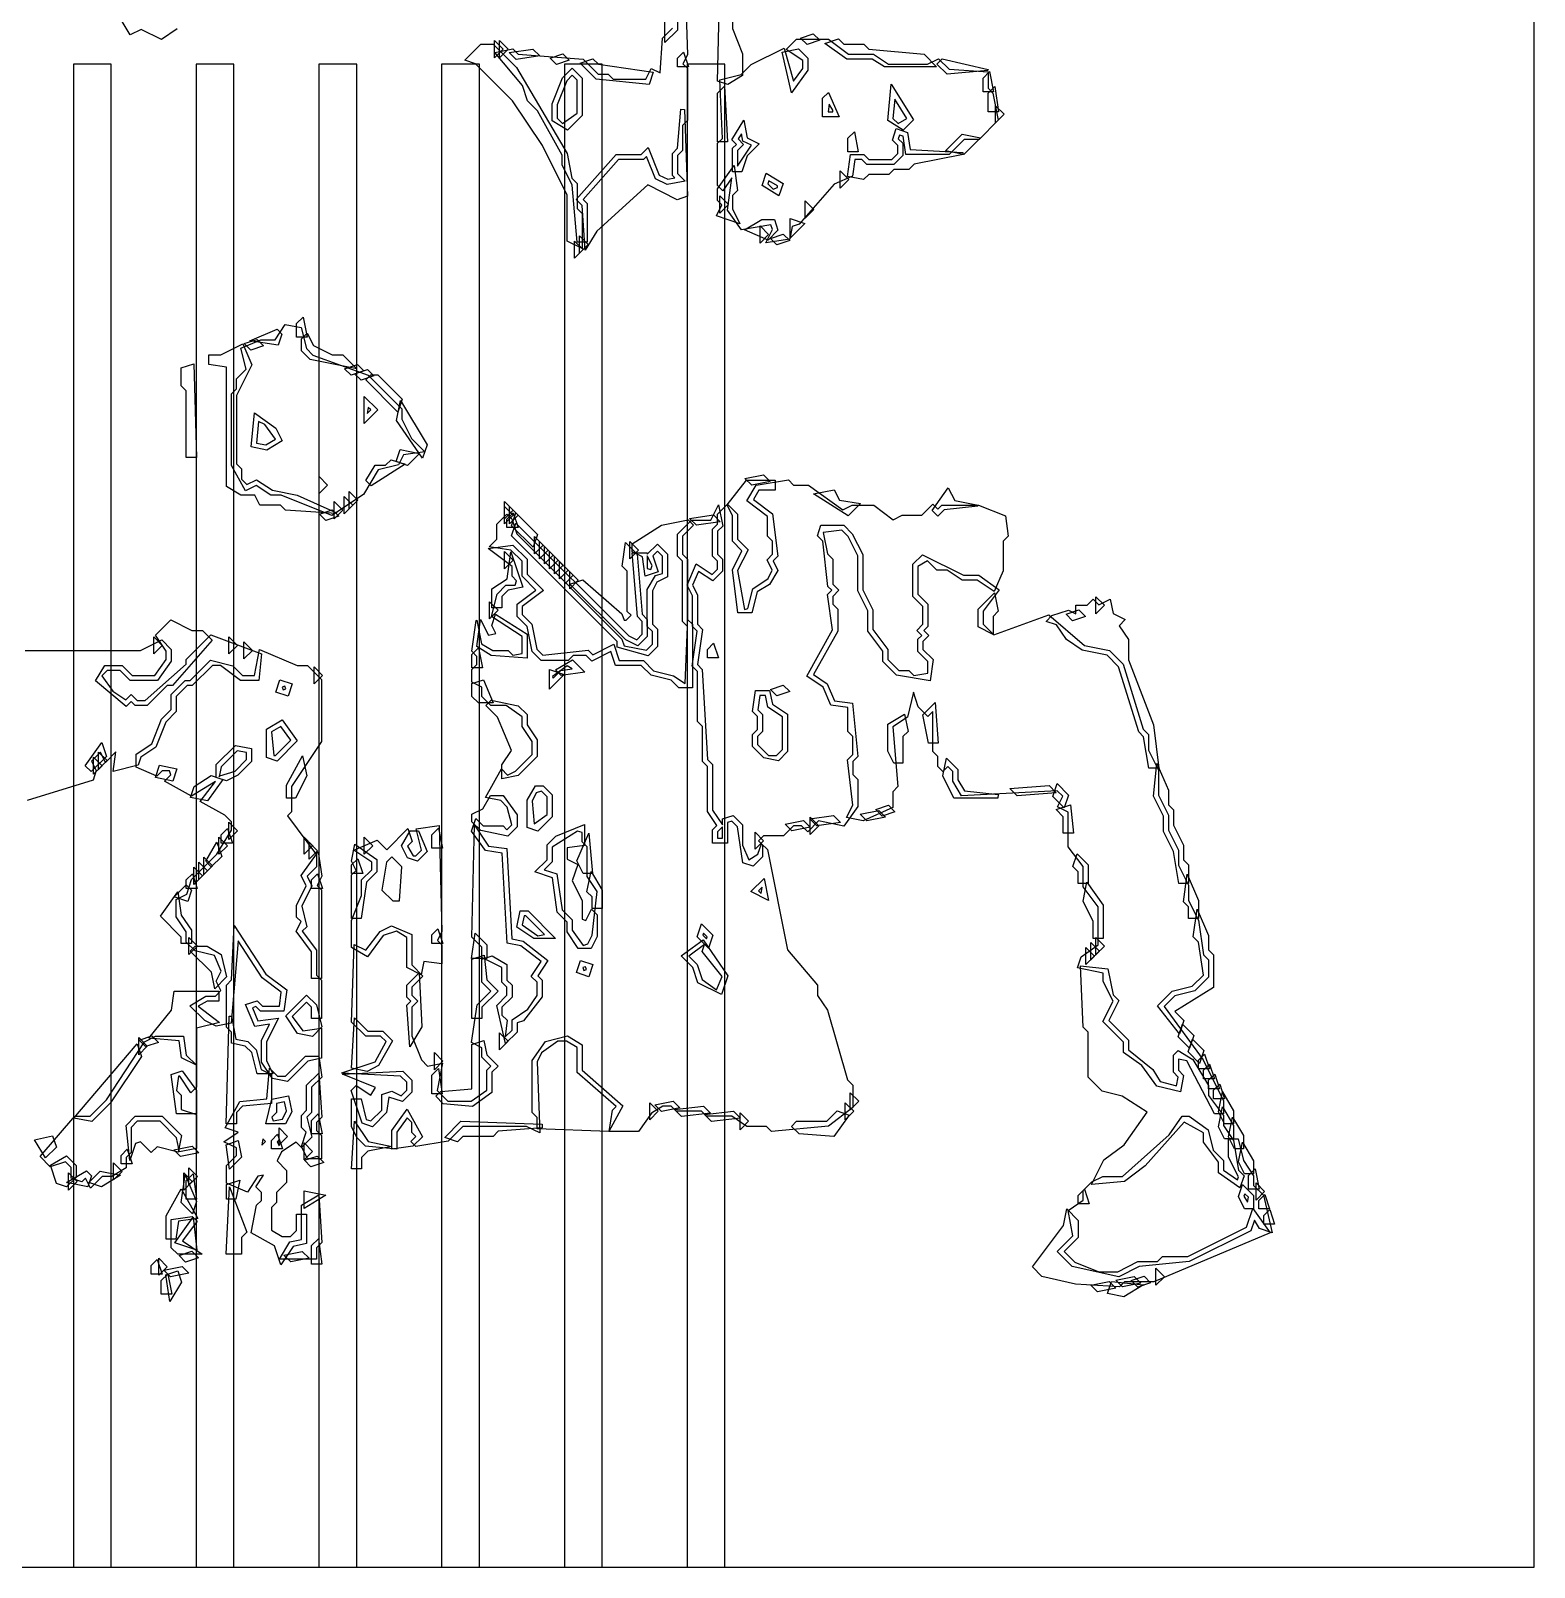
# Model space of a CAD drawing. Header units: millimetres. Extents: x 0 to 283, y 0 to 283.
# Drawn here: x 141.4 to 282.8, y 0 to 144.6 of the extents above; entities that cross this region are included whole.
import ezdxf

# ---------------------------------------------------------------- set-up
doc = ezdxf.new("R2010")
doc.units = ezdxf.units.MM
for name, color, linetype in [('CUT_OUTLINE', 5, 'Continuous'), ('CUT_SLOT', 1, 'Continuous'), ('ENG_D', 3, 'Continuous'), ('ENG_K', 2, 'Continuous'), ('ENG_L', 4, 'Continuous')]:
    doc.layers.add(name, color=color, linetype=linetype)

msp = doc.modelspace()

# ---------------------------------------------------------------- linework, layer by layer
at = {"layer": 'CUT_OUTLINE'}
msp.add_lwpolyline([(0, 0), (282.84, 0), (282.84, 282.84), (0, 282.84), (0, 0)], close=True, dxfattribs=at)
at = {"layer": 'CUT_SLOT'}
for points in [[(145.41, 0), (148.98, 0), (148.98, 141.42), (145.41, 141.42), (145.41, 0)], [(156.96, 0), (160.52, 0), (160.52, 141.42), (156.96, 141.42), (156.96, 0)], [(168.51, 0), (172.07, 0), (172.07, 141.42), (168.51, 141.42), (168.51, 0)], [(180.05, 0), (183.62, 0), (183.62, 141.42), (180.05, 141.42), (180.05, 0)], [(191.6, 0), (195.16, 0), (195.16, 141.42), (191.6, 141.42), (191.6, 0)], [(203.15, 0), (206.71, 0), (206.71, 141.42), (203.15, 141.42), (203.15, 0)]]:
    msp.add_lwpolyline(points, close=True, dxfattribs=at)
at = {"layer": 'ENG_D'}
msp.add_lwpolyline([(202.93, 149.96), (203.18, 142.31), (202.76, 141.47), (203.18, 141.05), (203.18, 136.14), (202.7, 135.67), (202.7, 133.31), (202.23, 132.84), (202.23, 131.15), (202.95, 130.43), (201.26, 130.1), (201.26, 130.1), (200.16, 130.64), (199.32, 132.75), (199.03, 132.46), (196.68, 132.46), (193.36, 128.7), (193.75, 128.32), (193.75, 124.69), (192.82, 124.69), (192.34, 130.04), (191.39, 131.94), (191.39, 132.87), (189.08, 137.04), (188.12, 137.99), (187.65, 139.42), (185.06, 142.52), (186.75, 142.86), (187.25, 142.36), (193.38, 141.89), (194.79, 140.48), (195.73, 140.48), (196.2, 140.01), (199.26, 140.01), (199.77, 141.03), (200.61, 140.61), (200.82, 143.88), (201.76, 144.82)], dxfattribs=at)
for points in [[(185.83, 142.84), (185.03, 142.03), (185.03, 143.64), (185.83, 142.84)], [(206.47, 134.44), (206.23, 139.95), (208.24, 140.46), (209.16, 141.38), (212.28, 142.94), (213.17, 139.83), (214.02, 141.03), (214.02, 141.77), (212.47, 142.8), (213.45, 143.78), (216.45, 143.78), (218.34, 142.36), (220.69, 142.36), (222.1, 141.42), (225.75, 141.42), (226.79, 141.94), (227.79, 140.94), (231.46, 140.7), (231.46, 139.16), (231.91, 138.71), (232.42, 136.16), (230.61, 134.35), (229.2, 134.35), (227.79, 132.94), (223.71, 132.94), (223.47, 134.64), (223.12, 134.76), (223.01, 134.41), (223.45, 133.98), (223.45, 132.84), (222.6, 131.99), (220.05, 131.99), (219.58, 132.46), (218.94, 132.46), (218.71, 130.89), (216.99, 130.15), (213.68, 126.37), (213.04, 126.16), (212.8, 124.95), (210.54, 124.63), (211.17, 125.88), (211.03, 126.31), (208.25, 125.84), (206.94, 127.69), (207.37, 130.72), (206.51, 129.51), (206, 130.01), (206, 133.98), (206.47, 134.44)], [(192.8, 136.83), (192.8, 139.91), (192.33, 140.38), (191.83, 139.87), (190.92, 137.6), (190.92, 136.33), (191.42, 135.84), (192.8, 136.83)], [(216.51, 137.67), (216.41, 136.94), (216.85, 136.94), (216.85, 137.11), (216.51, 137.67)], [(222.51, 136.32), (223.01, 135.83), (223.82, 136.31), (222.68, 138.12), (222.51, 136.32)], [(207.89, 131.83), (209.2, 133.79), (208.39, 134.19), (208.25, 134.88), (207.95, 134.39), (208.46, 133.88), (207.89, 133.31), (207.89, 131.83)], [(211.66, 129.97), (210.85, 130.46), (210.75, 130.17), (211.25, 129.67), (211.66, 129.81), (211.66, 129.97)], [(206.24, 127.42), (206.24, 129.03), (207.04, 128.22), (206.24, 127.42)], [(210.01, 126.2), (210.82, 125.39), (210.01, 124.59), (210.01, 126.2)], [(192.57, 124.78), (193.37, 123.98), (192.57, 123.17), (192.57, 124.78)], [(161.18, 114.69), (163.06, 115.49), (164.39, 115.49), (165.35, 116.93), (166.83, 116.64), (167.33, 114.67), (167.95, 114.05), (173.14, 112.16), (176.31, 108.99), (176.31, 108.01), (177.21, 106.21), (178.46, 104.96), (176.46, 104.67), (176, 103.74), (174.1, 103.27), (172.71, 100.95), (169.73, 98.97), (164.95, 100.88), (163.98, 100.88), (162.62, 101.79), (161.6, 101.28), (160.28, 103.65), (160.28, 110.41), (160.75, 110.88), (160.75, 111.82), (161.67, 112.74), (161.18, 114.69)], [(173.04, 108.55), (173.38, 108.89), (173.15, 109.12), (173.04, 108.55)], [(164.42, 106.14), (163.42, 107.53), (162.84, 107.82), (162.65, 105.78), (163.53, 105.61), (164.42, 106.14)], [(207.42, 98.94), (206.91, 99.97), (208.72, 102.29), (211.42, 102.29), (211.42, 101.35), (209.91, 101.35), (209.38, 100.47), (211.17, 99.12), (211.67, 95.14), (211.24, 94.71), (211.69, 93.8), (210.89, 92.46), (209.74, 91.77), (209.25, 89.8), (207.92, 89.8), (207.41, 93.85), (208.31, 95.65), (207.42, 96.54), (207.42, 98.94)], [(216.98, 101.38), (217.47, 100.39), (219.47, 100.1), (218.29, 98.93), (215.05, 101), (216.98, 101.38)], [(227.72, 101.57), (228.32, 100.38), (230.52, 99.94), (230.51, 99.83), (227.33, 99.48), (226.75, 98.9), (226.2, 99.44), (227.72, 101.57)], [(204.49, 42.9), (202.13, 42.9), (201.66, 43.37), (200.88, 43.37), (199.8, 42.72), (198.58, 41.01), (195.83, 41.01), (196.12, 43.01), (196.47, 43.36), (192.8, 46.56), (192.8, 48.89), (191.8, 49.5), (190.99, 49.5), (189.45, 48.4), (189.04, 47.56), (189.28, 40.86), (188.03, 41.48), (182.06, 41.48), (180.66, 40.09), (177.64, 39.58), (177.15, 40.07), (177.62, 40.54), (177.25, 40.91), (177.25, 41.86), (176.81, 42.3), (175.83, 40.94), (175.83, 39.34), (172.9, 39.61), (172.1, 40.4), (171.59, 41.43), (171.59, 44.08), (172.48, 44.08), (172.97, 42.14), (173.41, 41.99), (174.42, 43), (174.42, 44.48), (175.38, 44.8), (176.26, 44.36), (176.78, 44.88), (176.78, 45.63), (176.2, 46.2), (170.66, 46.49), (170.66, 46.53), (173.79, 47.57), (174.83, 49.46), (174.32, 49.97), (172.91, 49.97), (171.59, 51.29), (171.84, 58.59), (172.93, 58.05), (174.26, 59.82), (175.35, 60.36), (177.25, 59.55), (177.25, 56.67), (178.29, 55.63), (177.25, 54.59), (177.25, 53.84), (177.82, 53.27), (177.25, 52.7), (177.25, 50.01), (178.16, 47.74), (178.74, 47.16), (180.14, 47.44), (179.63, 44.86), (180.65, 43.84), (182.83, 43.84), (184.32, 44.9), (184.32, 46.77), (184.69, 47.14), (183.85, 47.99), (183.85, 48.88), (182.88, 49.36), (183.39, 52.91), (184.69, 54.21), (183.85, 55.06), (183.85, 57.21), (184.82, 57.53), (186.2, 56.7), (186.2, 55.25), (186.68, 54.78), (186.68, 53.64), (185.73, 52.7), (185.73, 51.95), (186.22, 51.47), (186.04, 49.9), (186.68, 50.54), (186.68, 51.51), (188.16, 52.5), (189.03, 53.81), (189.03, 55.06), (188.49, 55.6), (189.42, 56.99), (187.52, 58.47), (186.22, 58.73), (185.74, 67.2), (184.19, 67.43), (182.88, 69.26), (183.27, 70.44), (183.95, 69.77), (185.83, 69.77), (186.2, 69.39), (186.65, 69.84), (186.23, 71.53), (185.62, 72.14), (184.19, 72.43), (185.68, 75.11), (186.25, 74.53), (187.01, 74.91), (188.56, 76.47), (188.56, 77.71), (187.62, 79.12), (187.62, 80.02), (186.13, 81.08), (184.69, 81.08), (183.85, 81.93), (183.85, 82.82), (182.9, 83.29), (182.9, 84.48), (183.38, 84.95), (183.38, 85.7), (182.89, 86.18), (183.31, 89.09), (183.38, 89.1), (183.82, 86.89), (184.86, 86.27), (186.3, 86.27), (186.75, 85.82), (187.62, 85.99), (187.62, 87.56), (184.76, 89.46), (185.28, 91.57), (186.11, 92.4), (186.98, 92.4), (187.11, 92.8), (186.68, 93.24), (186.68, 94.16), (184.43, 95.85), (186.76, 96.18), (188.09, 94.85), (188.09, 93.44), (189.63, 91.9), (187.62, 90.39), (187.62, 89.66), (188.54, 88.74), (189.01, 86.38), (189.59, 85.81), (193.83, 86.28), (194.27, 85.85), (196.24, 86.84), (196.75, 85.32), (199.03, 85.32), (200, 84.36), (201.86, 83.89), (202.96, 83.16), (203.17, 88.53), (202.7, 89), (202.7, 94.65), (202.23, 95.13), (202.23, 97.21), (203.55, 98.52), (205.39, 98.52), (206.1, 99.95), (206.5, 97.97), (206, 97.48), (206, 95.32), (206.48, 94.85), (206.48, 93.71), (205.56, 92.8), (204.22, 93.69), (203.67, 92.4), (204.12, 91.51), (204.12, 88.72), (204.6, 88.24), (204.13, 84.94), (204.58, 84.48), (205.06, 76), (205.53, 75.52), (205.53, 71.25), (206.48, 69.84), (206.48, 70.41), (207.48, 70.74), (208.36, 69.87), (208.36, 67.93), (208.94, 66.57), (209.81, 67.1), (210.14, 68.08), (210.7, 67.53), (212.59, 58.09), (215.43, 54.77), (215.43, 53.81), (216.36, 52.43), (218.23, 45.85), (218.73, 45.35), (218.73, 43.25), (216.46, 41.49), (211.1, 41), (210.62, 41.48), (208.76, 41.48), (207.35, 42.43), (204.96, 42.43), (204.49, 42.9)], [(186.77, 98.99), (185.97, 98.19), (185.97, 99.8), (186.77, 98.99)], [(186.2, 98.62), (186.78, 99.2), (187.24, 97.82), (186.2, 97.82), (186.2, 98.62)], [(198.47, 89.46), (197.97, 95.46), (199.4, 95.46), (199.4, 95.32), (200.35, 96.26), (201.29, 95.32), (201.29, 93.19), (200.29, 92.69), (199.88, 91.87), (199.88, 88.72), (200.35, 88.25), (200.35, 86.64), (199.47, 85.77), (196.58, 86.56), (196.58, 87.11), (186.64, 97.05), (187.04, 98.25), (197.66, 87.64), (198.41, 87.26), (198.93, 87.78), (198.93, 89), (198.47, 89.46)], [(216.84, 88.2), (216.36, 91.54), (216.75, 91.92), (216.39, 92.29), (215.91, 96.53), (215.4, 97.05), (215.73, 98.05), (217.89, 98.05), (218.69, 97.25), (219.67, 95.28), (219.67, 91.98), (220.62, 90.09), (220.62, 88.23), (222.03, 86.35), (222.03, 85.42), (223.07, 84.38), (224.01, 84.38), (224.47, 83.92), (225.8, 84.11), (225.8, 85.23), (224.86, 86.17), (224.86, 87.31), (225.23, 87.68), (224.76, 88.15), (225.33, 88.72), (225.33, 90.41), (224.39, 91.35), (224.39, 94.38), (225.28, 95.27), (229.16, 93.34), (230.59, 93.34), (232.5, 91.98), (230.99, 89.96), (230.99, 88.72), (231.99, 87.72), (237.17, 89.6), (240.52, 86.72), (242.89, 86.25), (244.16, 84.98), (246.05, 78.85), (246.54, 78.35), (246.54, 76.89), (247.49, 75.01), (247.49, 72.65), (248.43, 70.77), (248.43, 69.35), (249.37, 67.47), (249.37, 66.05), (250.32, 64.17), (250.32, 62.75), (251.25, 60.88), (251.72, 57.62), (252.2, 57.14), (252.2, 55.53), (250.91, 54.23), (249.02, 53.76), (248.03, 52.77), (251.7, 47.73), (253.62, 43.9), (253.62, 42.66), (252.77, 42.66), (250.16, 47.64), (249.37, 47.8), (249.37, 46.77), (249.86, 46.28), (249.56, 44.73), (247.35, 45.28), (245.91, 47.21), (244.19, 48.43), (244.19, 49.4), (242.25, 51.34), (243.22, 53.27), (242.3, 55.1), (242.3, 55.9), (239.87, 56.39), (240.22, 57.42), (241.83, 58.58), (241.83, 62.15), (240.42, 64.03), (240.42, 65.92), (239, 67.8), (239, 71.04), (237.98, 71.55), (238.48, 72.55), (237.97, 73.06), (228.97, 72.59), (228.16, 73.95), (228.16, 74.86), (227.69, 75.33), (227.22, 74.86), (226.75, 75.33), (226.75, 76.27), (226.27, 76.74), (226.27, 80.51), (225.8, 80.04), (224.89, 80.95), (224.43, 82.33), (223.89, 79.99), (222.51, 79.08), (222.98, 73.45), (222.5, 72.97), (222.5, 71.5), (219.7, 70.23), (218.15, 70.54), (218.73, 71.7), (218.25, 75.98), (218.73, 76.47), (218.73, 78.16), (218.26, 78.63), (218.26, 80.88), (216.68, 81.1), (215.95, 82.81), (214.41, 83.83), (216.84, 88.2)], [(198.56, 95.7), (197.75, 94.89), (197.75, 96.5), (198.56, 95.7)], [(199.4, 95.17), (199.4, 93.98), (199.73, 93.87), (199.86, 94.26), (199.4, 95.17)], [(241.59, 89.7), (241.59, 91.31), (242.4, 90.51), (241.59, 89.7)], [(239.41, 89.06), (238.8, 89.67), (240.01, 90.07), (240.62, 89.46), (239.41, 89.06)], [(156.56, 88.15), (157.55, 88.15), (158.48, 87.22), (154.73, 82.97), (154.25, 82.97), (152.36, 81.08), (151.22, 81.08), (150.85, 81.46), (150.39, 81), (147.48, 83.39), (148.36, 84.85), (150, 84.85), (150.95, 83.91), (153.09, 83.91), (154.15, 85.4), (154.15, 86.2), (153.14, 87.71), (154.57, 89.15), (156.56, 88.15)], [(152.97, 85.93), (152.97, 87.54), (153.78, 86.74), (152.97, 85.93)], [(160.85, 86.74), (160.04, 85.93), (160.04, 87.54), (160.85, 86.74)], [(161.46, 87.07), (162.26, 86.27), (161.46, 85.46), (161.46, 87.07)], [(205.06, 85.56), (205.06, 86.36), (205.64, 86.94), (206.1, 85.56), (205.06, 85.56)], [(158.79, 73.93), (156.51, 72.56), (154, 73.96), (154.59, 74.55), (154.45, 74.95), (153.78, 74.95), (153.26, 74.44), (151.32, 75.27), (151.32, 76.49), (152.78, 77.47), (153.71, 79.8), (154.62, 80.71), (154.62, 82.12), (155.94, 83.44), (156.41, 83.44), (158.32, 85.35), (160.4, 84.83), (161.32, 83.91), (162.44, 83.91), (162.93, 86.36), (166.45, 84.85), (167.45, 84.85), (168.76, 83.54), (168.76, 77.71), (165.93, 73.47), (165.93, 71.08), (165.54, 70.69), (168.29, 67.02), (168.29, 65.9), (167.4, 65.01), (167.85, 64.11), (166.89, 62.2), (167.37, 60.27), (166.95, 59.85), (168.29, 58.06), (168.29, 55.72), (168.76, 55.25), (168.76, 51.62), (167.82, 51.62), (167.82, 52.7), (167.35, 53.17), (166.01, 51.83), (166.99, 50.46), (168.76, 50.71), (168.76, 47.89), (167.46, 47.63), (165.54, 45.71), (164.14, 45.99), (163.11, 47.54), (163.11, 49.55), (163.87, 51.09), (162.49, 50.89), (161.61, 52.94), (162.7, 53.3), (163.2, 52.8), (164.79, 52.8), (164.97, 54.11), (163.17, 55.46), (160.92, 58.93), (160.26, 51.19), (158.83, 50.9), (157.78, 51.43), (156.36, 52.84), (157.86, 53.74), (158.77, 53.74), (159.28, 54.26), (158.84, 55.15), (159.31, 56.1), (158.69, 57.55), (156.86, 58.01), (156.03, 58.83), (156.03, 59.8), (155.09, 61.21), (155.09, 62.84), (156.08, 63.34), (156.54, 64.71), (158.91, 67.09), (160.28, 69.36), (160.28, 70.14), (159.66, 70.76), (157.33, 72.05), (158.79, 73.93)], [(190.49, 83.82), (190.55, 83.64), (191.28, 84.37), (192.35, 84.52), (191.87, 84.81), (190.49, 83.82)], [(165.14, 82.56), (165.4, 82.64), (165.31, 82.9), (165.05, 82.82), (165.14, 82.56)], [(211.74, 75.88), (210.37, 76.15), (209.3, 77.21), (209.3, 78.35), (209.78, 78.82), (209.78, 80.04), (209.29, 80.53), (209.57, 82.5), (210.91, 82.5), (211.17, 81.22), (212.6, 80.26), (212.6, 76.74), (211.74, 75.88)], [(211.6, 81.99), (210.99, 82.6), (212.2, 83), (212.8, 82.39), (211.6, 81.99)], [(164.26, 76.37), (164.42, 76.37), (165.86, 77.81), (164.93, 79.12), (164.06, 78.6), (164.26, 76.37)], [(148.1, 77.59), (148.53, 76.3), (147.08, 74.86), (146.53, 75.4), (148.1, 77.59)], [(159.13, 74.36), (159.19, 74.45), (160.62, 74.92), (161.69, 75.99), (161.69, 76.65), (160.83, 76.82), (159.32, 75.31), (159.13, 74.36)], [(188.76, 69.96), (189.98, 70.83), (189.98, 72.5), (189.44, 73.03), (188.96, 72.87), (188.57, 72.08), (188.76, 69.96)], [(179.75, 69.54), (180.13, 67.65), (179.13, 67.65), (179.13, 68.92), (179.75, 69.54)], [(206.48, 69.67), (206, 69.2), (206, 68.59), (206.48, 68.59), (206.48, 69.67)], [(214.1, 70.26), (214.73, 69.62), (213, 69.28), (212.36, 69.91), (214.1, 70.26)], [(215.35, 69.75), (214.7, 70.41), (216.93, 70.72), (217.58, 70.07), (215.35, 69.75)], [(215.53, 69.77), (214.72, 68.96), (214.72, 70.57), (215.53, 69.77)], [(171.9, 68.05), (173.95, 66.59), (173.95, 65.43), (172.99, 64.47), (172.5, 61.05), (171.59, 61.05), (171.59, 65.15), (172.01, 65.57), (171.58, 66.43), (171.9, 68.05)], [(172.77, 67.08), (172.77, 68.69), (173.57, 67.88), (172.77, 67.08)], [(176.85, 66.75), (176.27, 67.89), (177.11, 69.3), (177.87, 69.3), (178.71, 67.36), (177.78, 66.43), (176.85, 66.75)], [(194.22, 59.46), (194.68, 63.58), (193.75, 64.98), (193.75, 67.78), (193.28, 68.26), (193.28, 69.13), (192.84, 69.27), (190.45, 67.75), (190.45, 66.37), (189.71, 65.63), (190.9, 65.23), (191.38, 61.87), (192.33, 60.91), (192.33, 59.94), (193.37, 58.5), (193.82, 58.65), (194.22, 59.46)], [(209.54, 69.16), (210.34, 68.35), (209.54, 67.55), (209.54, 69.16)], [(168.39, 65.25), (168.85, 63.88), (167.82, 63.88), (167.82, 64.68), (168.39, 65.25)], [(210.22, 63.98), (209.87, 63.64), (210.1, 63.41), (210.22, 63.98)], [(187.81, 61.28), (187.64, 60.44), (189.09, 59.41), (189.73, 59.54), (187.99, 61.28), (187.81, 61.28)], [(179.13, 59.49), (179.71, 60.07), (180.17, 58.69), (179.13, 58.69), (179.13, 59.49)], [(183.21, 59.66), (184.32, 58.55), (184.32, 57.28), (182.87, 57.28), (183.21, 59.66)], [(204.62, 59.46), (204.96, 59.13), (205.03, 59.33), (204.69, 59.67), (204.62, 59.46)], [(204.78, 58.6), (203.3, 57.49), (204.09, 56.7), (204.55, 55.3), (205.9, 54.34), (206.44, 55.59), (204.56, 57.94), (204.78, 58.6)], [(193.42, 56.16), (193.68, 56.25), (193.6, 56.51), (193.34, 56.42), (193.42, 56.16)], [(163.07, 46.83), (164.05, 46.34), (164.05, 43.63), (161.33, 43.38), (160.75, 42.8), (160.75, 41.72), (159.8, 41.72), (160.07, 51.84), (160.28, 51.86), (160.71, 49.7), (161.81, 49.48), (162.61, 48.68), (163.07, 46.83)], [(144.66, 38.15), (143.24, 37.68), (142.28, 38.64), (145.56, 42.43), (146.98, 42.43), (148.54, 43.99), (152.1, 49.44), (153.15, 49.97), (155.77, 49.97), (156.02, 48.19), (156.98, 47.24), (156.98, 45.16), (156.47, 44.65), (155.44, 46.2), (155.3, 46.2), (155.11, 44.87), (155.56, 44.41), (155.56, 43.07), (156.98, 42.6), (156.98, 39.4), (155.38, 39.08), (155.11, 40.42), (153.58, 41.96), (151.42, 41.96), (150.85, 41.39), (150.85, 39.03), (150.38, 38.56), (150.38, 37.58), (149.03, 36.77), (148.12, 36.77), (147.01, 35.66), (146.54, 36.61), (146.2, 36.26), (145.19, 36.6), (145.19, 37.61), (144.66, 38.15)], [(168.49, 46.5), (168.77, 42.34), (168.29, 41.86), (168.29, 41.11), (168.76, 40.64), (168.76, 38.42), (167.44, 38.42), (166.86, 39.58), (167.31, 40.95), (166.88, 41.39), (166.88, 42.52), (167.35, 43), (167.35, 45.35), (168.49, 46.5)], [(165.37, 41.72), (163.51, 41.72), (164.09, 44.04), (165.65, 44.35), (165.95, 42.86), (165.37, 41.72)], [(250.38, 28.76), (245.67, 28.29), (243.75, 27.33), (239.36, 28.3), (237.96, 29.7), (239.45, 31.19), (238.98, 33.58), (240.42, 34.54), (240.42, 35.45), (241.22, 36.26), (242.25, 36.77), (244.1, 36.77), (248.49, 40.7), (249.72, 42.43), (250.39, 42.43), (252.17, 41.15), (252.65, 39.25), (253.62, 38.28), (253.62, 37.36), (254.91, 36.44), (255.01, 36.75), (254.09, 38.6), (254.09, 40.31), (254.98, 40.31), (255.48, 38.28), (256.44, 36.84), (256.44, 35.92), (257.37, 35), (258.18, 31.46), (256.99, 31.86), (256.51, 32.67), (256.17, 31.65), (250.38, 28.76)], [(253.5, 43.31), (254.56, 41.55), (254.56, 40.31), (253.71, 40.31), (253.13, 41.45), (253.5, 43.31)], [(165.08, 39.36), (164.05, 39.36), (164.05, 40.17), (164.62, 40.74), (165.08, 39.36)], [(164.76, 39.74), (164.76, 41.35), (165.56, 40.54), (164.76, 39.74)], [(160.93, 40.14), (161.24, 38.58), (160.11, 37.45), (159.78, 39.76), (160.93, 40.14)], [(144.96, 37.1), (145.76, 36.3), (144.96, 35.49), (144.96, 37.1)], [(156.61, 33.27), (155.55, 34.33), (155.92, 36.93), (156.99, 34.42), (156.61, 33.27)], [(157.08, 36.77), (156.27, 35.96), (156.27, 37.57), (157.08, 36.77)], [(159.81, 36), (161.06, 36.41), (160.71, 34.65), (159.81, 34.65), (159.81, 36)], [(166.88, 34.07), (168.5, 35.05), (168.77, 30.55), (168.29, 30.07), (168.29, 28.99), (164.81, 28.99), (165.79, 30.62), (166.88, 30.83), (166.88, 34.07)], [(255.6, 35.15), (255.52, 34.91), (255.86, 34.35), (255.95, 34.81), (255.6, 35.15)], [(157.05, 32.55), (155.67, 30.7), (157.52, 29.46), (155.23, 29.46), (154.62, 30.07), (154.62, 32.73), (156.59, 33.01), (157.05, 32.55)], [(153.44, 27.48), (153.44, 29.09), (154.25, 28.28), (153.44, 27.48)], [(155.59, 26.84), (154.48, 25), (154.12, 27.5), (155.24, 27.88), (155.59, 26.84)], [(248.06, 27.34), (247.25, 26.54), (247.25, 28.15), (248.06, 27.34)], [(243.49, 26.25), (241.75, 25.91), (241.12, 26.54), (242.85, 26.89), (243.49, 26.25)], [(245.84, 26.73), (244.11, 26.38), (243.47, 27.01), (245.21, 27.36), (245.84, 26.73)]]:
    msp.add_lwpolyline(points, close=True, dxfattribs=at)
at = {"layer": 'ENG_K'}
for points in [[(202.88, 149.47), (201.76, 149.24), (201.76, 146.23), (202.23, 145.76), (202.23, 144.62), (201.05, 143.45), (201.05, 158.73), (202.23, 157.55), (202.23, 153.73), (202.86, 152.26), (203.55, 152.26), (204.12, 152.83), (204.12, 155.51), (203.6, 156.55), (204.59, 157.55), (205.05, 157.09), (206.04, 151.11), (203.35, 150.86), (202.88, 149.47)], [(206, 139.84), (206.27, 150.37), (206.58, 150.38), (206.94, 147.19), (207.42, 146.7), (207.42, 144.77), (208.36, 142.41), (208.36, 140.35), (206.97, 139.51), (206, 139.84)], [(185.5, 142.03), (185.5, 143.64), (186.3, 142.84), (185.5, 142.03)], [(215.02, 144.28), (215.63, 143.68), (214.43, 143.27), (213.82, 143.88), (215.02, 144.28)], [(216.1, 143.38), (217.38, 143.81), (217.89, 143.31), (219.77, 143.31), (220.25, 142.83), (225.44, 142.36), (226.61, 141.19), (221.73, 141.19), (220.55, 141.89), (218.18, 141.89), (216.1, 143.38)], [(187.06, 141.88), (186.41, 142.53), (188.65, 142.85), (189.3, 142.2), (187.06, 141.88)], [(190.25, 142), (191.45, 142.4), (192.06, 141.79), (190.86, 141.39), (190.25, 142)], [(194.28, 141.93), (194.8, 141.41), (199.95, 140.67), (199.57, 139.52), (194.58, 140.02), (193.08, 141.52), (194.28, 141.93)], [(202.81, 142.56), (203.27, 141.19), (202.23, 141.19), (202.23, 141.99), (202.81, 142.56)], [(227.6, 140.47), (226.65, 141.42), (227.14, 141.92), (231.46, 140.92), (231.45, 140.82), (227.6, 140.47)], [(222.33, 139.54), (224.45, 136.2), (223.48, 135.23), (222.02, 136.11), (222.33, 139.54)], [(193.56, 123.92), (193.28, 128.12), (192.72, 128.68), (196.47, 132.94), (198.84, 132.94), (199.49, 133.59), (200.53, 130.99), (201.32, 130.59), (201.99, 130.72), (201.76, 130.95), (201.76, 133.03), (202.24, 133.51), (202.57, 137.18), (202.9, 137.17), (203.18, 129), (202.21, 128.67), (199.44, 130.06), (194.64, 125.71), (193.56, 123.92)], [(209.94, 133.94), (208.8, 132.81), (208.29, 131.29), (207.42, 131.29), (207.42, 133.51), (207.79, 133.88), (207.36, 134.31), (208.47, 136.17), (208.81, 134.51), (209.94, 133.94)], [(222.47, 134.29), (222.83, 135.36), (223.89, 135), (224.12, 133.4), (229.09, 133.1), (229.11, 132.93), (224.5, 132.01), (224.01, 131.52), (222.6, 131.52), (222.13, 131.05), (220.24, 131.05), (219.75, 130.56), (218.23, 130.86), (218.53, 132.94), (219.77, 132.94), (220.24, 132.46), (222.41, 132.46), (222.97, 133.03), (222.97, 133.78), (222.47, 134.29)], [(219.25, 133.17), (218.26, 133.17), (218.26, 134.45), (218.88, 135.06), (219.25, 133.17)], [(230.76, 134.5), (229.18, 132.92), (227.45, 133.26), (229.03, 134.84), (230.76, 134.5)], [(206, 128.6), (206, 129.71), (207.57, 131.9), (207.9, 129.55), (207.42, 129.07), (207.42, 127.81), (208.12, 126.4), (205.91, 127.14), (206.42, 128.18), (206, 128.6)], [(211.79, 129.05), (210.2, 130), (210.59, 131.17), (212.18, 130.21), (211.79, 129.05)], [(217.55, 129.77), (217.55, 131.38), (218.36, 130.58), (217.55, 129.77)], [(215.06, 127.75), (214.25, 126.95), (214.25, 128.56), (215.06, 127.75)], [(193.84, 124.45), (193.04, 123.65), (193.04, 125.26), (193.84, 124.45)], [(212.8, 124.82), (211.6, 124.42), (210.99, 125.03), (212.2, 125.43), (212.8, 124.82)], [(162, 115.38), (164.57, 116.48), (165.03, 116.03), (164.68, 115), (162, 115.38)], [(161.74, 101.87), (162.65, 102.33), (164.14, 101.34), (166.48, 100.87), (170.15, 99.2), (170.14, 99.15), (165.36, 99.47), (164.89, 99.94), (162.96, 99.94), (162.49, 100.88), (161.16, 100.88), (159.81, 101.69), (159.81, 112.93), (158.16, 113.17), (158.16, 114.08), (159.28, 114.08), (161.34, 115.11), (162.19, 113.13), (160.75, 110.25), (160.75, 103.81), (161.22, 103.34), (161.22, 102.39), (161.74, 101.87)], [(162.7, 115.53), (163.31, 114.92), (162.1, 114.52), (161.49, 115.13), (162.7, 115.53)], [(156.03, 104.42), (156.03, 110.68), (155.56, 111.15), (155.56, 112.84), (156.73, 113.23), (156.98, 104.42), (156.03, 104.42)], [(172.77, 107.62), (172.77, 110.17), (174.05, 108.89), (172.77, 107.62)], [(175.3, 104.21), (176.61, 103.78), (173.44, 101.76), (172.94, 102.26), (173.81, 103.71), (174.79, 103.71), (175.3, 104.21)], [(176.15, 105.16), (177.96, 104.8), (176.84, 103.68), (175.77, 104.03), (176.15, 105.16)], [(210.96, 102.15), (209.23, 101.8), (208.59, 102.44), (210.32, 102.79), (210.96, 102.15)], [(172.16, 100.41), (171.36, 99.6), (171.36, 101.21), (172.16, 100.41)], [(169.94, 100.27), (170.75, 99.47), (169.94, 98.66), (169.94, 100.27)], [(170.88, 99.13), (170.88, 100.74), (171.69, 99.94), (170.88, 99.13)], [(168.56, 99.1), (169.77, 99.5), (170.38, 98.89), (169.17, 98.49), (168.56, 99.1)], [(199.21, 93.26), (198.95, 95.07), (197.99, 95.55), (197.99, 96.3), (200.73, 98.04), (203.25, 98.54), (203.74, 98.05), (202.7, 97.01), (202.7, 95.32), (203.18, 94.85), (203.18, 89.19), (203.65, 88.72), (203.65, 82.73), (202.37, 82.73), (201.64, 83.46), (199.76, 83.93), (198.84, 84.85), (196.41, 84.85), (195.97, 86.17), (194.17, 85.27), (193.65, 85.8), (192.43, 85.8), (191.96, 85.32), (189.41, 85.32), (188.58, 86.15), (188.11, 88.51), (187.15, 89.47), (187.15, 90.63), (188.91, 91.95), (187.62, 93.24), (187.62, 94.65), (186.57, 95.71), (184.53, 96), (185.26, 96.74), (185.26, 98.15), (186.2, 99.09), (186.65, 98.65), (187.12, 97.24), (197.02, 87.34), (197.23, 86.71), (199.33, 86.29), (199.88, 86.84), (199.88, 88.06), (199.4, 88.53), (199.4, 91.99), (200.19, 93.3), (200.82, 93.51), (200.82, 95.13), (200.35, 95.6), (199.91, 95.16), (200.41, 93.66), (199.21, 93.26)], [(205.62, 99.01), (206.27, 98.36), (204.03, 98.04), (203.38, 98.69), (205.62, 99.01)], [(231.93, 89.47), (231.93, 87.77), (230.52, 88.48), (230.52, 90.14), (232.08, 91.69), (232.42, 89.96), (231.93, 89.47)], [(183.9, 84.62), (182.9, 84.62), (182.9, 85.89), (183.52, 86.51), (183.9, 84.62)], [(190.77, 84.43), (192.37, 85.39), (193.54, 84.21), (191.31, 83.9), (190.77, 84.43)], [(168.86, 83.91), (168.06, 83.11), (168.06, 84.71), (168.86, 83.91)], [(190.21, 84.47), (191.59, 84.01), (190.21, 82.63), (190.21, 84.47)], [(183.51, 81.32), (182.9, 81.93), (182.9, 83.14), (183.98, 83.5), (184.91, 81.32), (183.51, 81.32)], [(189.03, 77.85), (189.03, 76.27), (187.26, 74.5), (185.73, 74.19), (185.73, 75.5), (186.64, 76.86), (185.3, 80), (184.22, 81.08), (184.71, 81.57), (187.26, 81.06), (188.09, 80.24), (188.09, 79.27), (189.03, 77.85)], [(167.36, 74.45), (166.32, 72.36), (165.46, 72.36), (165.46, 73.6), (166.98, 76.34), (167.36, 74.45)], [(232.41, 72.7), (232.39, 72.36), (228.25, 72.36), (227.21, 74.45), (227.54, 76.14), (228.63, 75.05), (228.63, 74.08), (229.24, 73.05), (232.41, 72.7)], [(239.04, 72.66), (238.63, 71.45), (237.55, 72.53), (237.96, 73.74), (239.04, 72.66)], [(233.52, 73.26), (237.21, 73.55), (237.88, 72.87), (234.2, 72.59), (233.52, 73.26)], [(219.43, 70.86), (221.17, 71.2), (221.8, 70.57), (220.07, 70.22), (219.43, 70.86)], [(221.5, 70.68), (220.89, 71.29), (222.1, 71.69), (222.7, 71.08), (221.5, 70.68)], [(238.53, 70.61), (237.86, 71.29), (239.2, 71.73), (239.5, 69.06), (238.53, 69.06), (238.53, 70.61)], [(159.33, 68.12), (159.33, 68.92), (159.91, 69.5), (160.37, 68.12), (159.33, 68.12)], [(160.04, 70.1), (160.85, 69.3), (160.04, 68.49), (160.04, 70.1)], [(189.5, 53.66), (187.76, 51.42), (187.15, 51.21), (187.15, 50.34), (186.07, 49.27), (185.24, 52.87), (186.2, 53.84), (186.2, 54.59), (185.73, 55.06), (185.73, 56.42), (183.85, 57.37), (183.85, 58.36), (182.9, 59.3), (183.16, 69.81), (184.46, 67.86), (186.19, 67.62), (186.67, 59.12), (187.72, 58.91), (190.06, 57.09), (189.1, 55.66), (189.5, 55.25), (189.5, 53.66)], [(158.92, 68.21), (159.37, 66.88), (158.39, 65.9), (157.86, 66.43), (158.92, 68.21)], [(159.9, 67.88), (159.1, 67.08), (159.1, 68.69), (159.9, 67.88)], [(167.11, 68.69), (167.92, 67.88), (167.11, 67.08), (167.11, 68.69)], [(167.58, 66.61), (167.58, 68.22), (168.39, 67.41), (167.58, 66.61)], [(157.68, 65.19), (157.68, 66.8), (158.49, 66), (157.68, 65.19)], [(167.82, 55.39), (167.82, 57.9), (166.37, 59.84), (166.83, 60.76), (166.41, 61.18), (166.41, 62.28), (167.32, 64.11), (166.84, 65.08), (168.44, 67.32), (168.77, 65.01), (168.34, 64.16), (168.76, 63.74), (168.76, 55.39), (167.82, 55.39)], [(172.63, 65.29), (171.59, 65.29), (171.59, 66.09), (172.17, 66.67), (172.63, 65.29)], [(239.94, 64.35), (239.94, 65.43), (239.44, 65.93), (239.84, 67.14), (240.89, 66.09), (240.89, 64.35), (239.94, 64.35)], [(157.07, 63.88), (156.03, 63.88), (156.03, 64.68), (156.61, 65.25), (157.07, 63.88)], [(156.74, 64.25), (156.74, 65.86), (157.55, 65.05), (156.74, 64.25)], [(158.02, 65.53), (157.21, 64.72), (157.21, 66.33), (158.02, 65.53)], [(156.03, 64.21), (156.54, 63.7), (156.18, 62.63), (154.89, 63.07), (156.03, 64.21)], [(241.36, 59.16), (241.36, 60.76), (240.41, 62.66), (240.76, 64.46), (242.3, 62.3), (242.3, 59.16), (241.36, 59.16)], [(155.55, 61.37), (156.51, 59.94), (156.51, 58.69), (155.56, 58.69), (155.56, 59.3), (153.61, 61.26), (155.24, 63.55), (155.55, 61.37)], [(205.57, 59.46), (205.16, 58.25), (204.08, 59.33), (204.49, 60.54), (205.57, 59.46)], [(156.27, 57.65), (156.27, 59.26), (157.08, 58.45), (156.27, 57.65)], [(159.83, 55.55), (158.72, 54.44), (158.41, 55.98), (156.41, 57.98), (156.88, 58.45), (157.99, 58.45), (159.3, 57.66), (159.83, 55.55)], [(203.68, 56.44), (202.58, 57.54), (204.65, 59.02), (206.97, 55.66), (206.38, 53.88), (204.16, 54.99), (203.68, 56.44)], [(240.65, 56.71), (240.65, 58.32), (241.46, 57.51), (240.65, 56.71)], [(241.93, 57.98), (241.12, 57.18), (241.12, 58.79), (241.93, 57.98)], [(242.4, 58.45), (241.59, 57.65), (241.59, 59.26), (242.4, 58.45)], [(183.85, 52.7), (183.85, 51.62), (182.9, 51.62), (182.9, 57.21), (184.05, 57.59), (184.31, 55.26), (185.36, 54.21), (183.85, 52.7)], [(242.82, 51.43), (244.66, 49.6), (244.66, 48.67), (246.96, 46.83), (247.64, 45.7), (249.19, 45.31), (249.35, 46.12), (248.9, 46.57), (248.9, 48.18), (249.34, 48.62), (250.72, 47.78), (252.2, 45.32), (252.2, 44.39), (253.62, 42.5), (253.62, 41.55), (254.55, 40.16), (255.01, 37.35), (255.54, 36.83), (255.15, 35.69), (253.14, 37.12), (253.14, 38.11), (251.73, 39.99), (251.73, 40.87), (249.9, 41.89), (246.23, 37.77), (244.28, 36.31), (241.19, 36.03), (242.35, 38.34), (244.25, 39.76), (246.44, 42.83), (244.09, 44.33), (242.18, 44.81), (240.89, 46.1), (240.89, 50.34), (240.42, 50.81), (240.17, 56.6), (242.73, 56.31), (243.23, 53.86), (243.77, 53.32), (242.82, 51.43)], [(154.63, 52.42), (154.89, 54.21), (159.1, 54.21), (159.1, 53.27), (157.99, 53.27), (157.16, 52.78), (159.17, 51.27), (156.98, 50.73), (156.98, 47.23), (155.58, 47.93), (155.36, 49.52), (152.51, 49.77), (154.63, 52.42)], [(171.86, 51.69), (173.1, 50.44), (174.52, 50.44), (175.42, 49.54), (174.12, 47.2), (173.04, 46.66), (171.58, 46.95), (171.86, 51.69)], [(151.41, 49.26), (151.82, 48.05), (148.91, 43.69), (147.16, 41.93), (145.46, 42.27), (151.41, 49.26)], [(152.36, 49.03), (151.56, 48.22), (151.56, 49.83), (152.36, 49.03)], [(151.59, 49.6), (152.8, 50), (153.41, 49.39), (152.2, 48.99), (151.59, 49.6)], [(180.21, 43.61), (179.51, 44.31), (179.97, 44.78), (182.9, 45), (182.9, 49.2), (184.03, 49.57), (184.3, 48.2), (185.36, 47.14), (184.79, 46.57), (184.79, 44.66), (182.97, 43.36), (180.21, 43.61)], [(185.5, 48.69), (185.5, 50.3), (186.3, 49.5), (185.5, 48.69)], [(179.13, 44.55), (179.13, 46.3), (179.77, 46.93), (180.11, 44.55), (179.13, 44.55)], [(199.64, 42.09), (199.64, 43.7), (200.44, 42.9), (199.64, 42.09)], [(200.74, 42.88), (200.1, 43.51), (201.84, 43.86), (202.47, 43.22), (200.74, 42.88)], [(204.68, 43.38), (205.34, 42.72), (202.62, 42.42), (201.95, 43.08), (204.68, 43.38)], [(218.02, 43.7), (218.83, 42.9), (218.02, 42.09), (218.02, 43.7)], [(218.5, 44.65), (219.3, 43.84), (218.5, 43.04), (218.5, 44.65)], [(172.53, 37.48), (171.58, 37.48), (171.87, 41.96), (173.15, 40.05), (175.36, 39.6), (175.36, 39.59), (173.12, 39.15), (172.53, 38.56), (172.53, 37.48)], [(182.06, 40.54), (181.55, 40.04), (180.35, 40.44), (181.87, 41.96), (189.5, 41.68), (189.51, 41.34), (185.37, 41.02), (184.89, 40.54), (182.06, 40.54)], [(204.78, 42.61), (207.5, 42.91), (208.17, 42.25), (205.45, 41.94), (204.78, 42.61)], [(208.93, 41.96), (208.13, 41.15), (208.13, 42.76), (208.93, 41.96)], [(217.25, 42.93), (218.4, 42.55), (216.96, 40.53), (213.68, 40.78), (212.98, 41.48), (213.45, 41.96), (216.28, 41.96), (217.25, 42.93)], [(144.76, 38.72), (145.66, 37.81), (145.66, 36.67), (144.78, 35.79), (143.83, 36.11), (143.26, 37.82), (144.76, 38.72)], [(156.03, 34.65), (156.03, 36.4), (156.67, 37.03), (157.01, 34.65), (156.03, 34.65)], [(240.52, 35.56), (240.98, 34.18), (239.94, 34.18), (239.94, 34.98), (240.52, 35.56)], [(255.01, 34.87), (255.4, 36.03), (256.44, 34.98), (256.44, 33.71), (255.59, 33.71), (255.01, 34.87)], [(256.37, 33.75), (257.99, 31.48), (247.06, 26.87), (244.29, 26.87), (243.81, 26.39), (239.68, 26.64), (236.53, 27.36), (235.63, 28.26), (238.55, 32.15), (238.86, 33.71), (239.94, 32.62), (239.94, 31.02), (238.63, 29.7), (239.61, 28.72), (241.88, 27.81), (243.66, 27.81), (245.55, 28.76), (247.39, 28.76), (247.86, 29.23), (250.26, 29.23), (255.78, 31.99), (256.37, 33.75)], [(156.67, 32.93), (157.02, 29.83), (154.95, 30.52), (156.67, 32.93)], [(153.77, 27.58), (152.74, 27.58), (152.74, 28.38), (153.31, 28.96), (153.77, 27.58)], [(167.59, 29.08), (165.86, 28.74), (165.22, 29.37), (166.95, 29.72), (167.59, 29.08)]]:
    msp.add_lwpolyline(points, close=True, dxfattribs=at)
at = {"layer": 'ENG_L'}
for points in [[(155.19, 144.74), (153.69, 143.74), (151.79, 144.69), (150.76, 144.18), (149.91, 145.6)], [(140.87, 86.27), (151.74, 86.27), (153.72, 87.26), (154.62, 86.36), (154.62, 85.25), (153.33, 83.44), (150.75, 83.44), (149.81, 84.38), (148.59, 84.38), (148.09, 83.88), (149.13, 82.43), (150.35, 81.62), (150.85, 82.12), (151.42, 81.55), (152.17, 81.55), (156.03, 84.96), (156.03, 85.42), (158.33, 87.72), (163.12, 85.95), (162.85, 83.44), (161.14, 83.44), (159.26, 84.85), (158.49, 84.85), (156.6, 82.97), (156.13, 82.97), (155.09, 81.93), (155.09, 80.51), (154.11, 79.53), (153.16, 77.15), (151.75, 76.22), (151.5, 75.46), (149.15, 74.88), (149.42, 76.72), (148.43, 75.73), (147.96, 76.68), (147.13, 75.85), (147.57, 74.97), (147.26, 74.06), (141.08, 72.15)]]:
    msp.add_lwpolyline(points, dxfattribs=at)
for points in [[(183.25, 141.45), (182.23, 141.79), (183.75, 143.31), (184.89, 143.31), (187.1, 141.1), (191.85, 133.02), (192.31, 130.7), (192.8, 130.21), (192.8, 127.85), (193.28, 127.38), (193.28, 124.07), (191.86, 124.78), (191.86, 129.11), (189.54, 133.76), (186.73, 137.97), (183.25, 141.45)], [(212.96, 138.74), (212.08, 142.55), (213.62, 142.86), (214.49, 141.99), (214.49, 140.87), (212.96, 138.74)], [(193.28, 140.1), (193.28, 136.61), (191.9, 135.23), (190.45, 136.1), (190.45, 137.7), (191.43, 140.14), (192.33, 141.05), (193.28, 140.1)], [(231.6, 140.72), (231.98, 138.83), (230.99, 138.83), (230.99, 140.1), (231.6, 140.72)], [(206.96, 134.11), (206, 134.11), (206, 138.69), (206.68, 139.37), (206.96, 134.11)], [(232.44, 136.94), (231.46, 136.94), (231.46, 138.69), (232.1, 139.33), (232.44, 136.94)], [(215.9, 138.22), (216.45, 138.77), (217.44, 136.47), (215.9, 136.47), (215.9, 138.22)], [(232.17, 137.51), (232.97, 136.71), (232.17, 135.9), (232.17, 137.51)], [(211.36, 126.81), (211.69, 125.8), (210.77, 124.88), (208.55, 125.83), (210.18, 126.81), (211.36, 126.81)], [(214.22, 126.44), (212.84, 125.06), (212.84, 126.9), (214.22, 126.44)], [(167.02, 117.62), (167.4, 115.73), (166.41, 115.73), (166.41, 117.01), (167.02, 117.62)], [(167.41, 116.13), (168, 114.96), (169.76, 114.08), (170.75, 114.08), (172.07, 112.75), (167.7, 113.63), (166.88, 114.45), (166.88, 115.59), (167.41, 116.13)], [(170.92, 112.77), (172.13, 113.17), (172.73, 112.56), (171.53, 112.16), (170.92, 112.77)], [(173.07, 112.7), (173.68, 112.09), (172.47, 111.69), (171.86, 112.3), (173.07, 112.7)], [(172.91, 111.72), (173.38, 112.19), (174.05, 112.19), (176.34, 109.9), (175.94, 108.69), (172.91, 111.72)], [(165.06, 105.98), (163.62, 105.11), (162.14, 105.41), (162.44, 108.62), (164.47, 107.17), (165.06, 105.98)], [(178.68, 105.62), (178.27, 104.37), (175.82, 107.9), (176.19, 109.77), (178.68, 105.62)], [(169.33, 101.82), (168.53, 101.02), (168.53, 102.63), (169.33, 101.82)], [(211.19, 96.54), (210.72, 97.01), (210.72, 98.88), (208.76, 100.35), (209.63, 101.8), (212.68, 102.31), (213.17, 101.82), (214.56, 101.82), (217.81, 99.5), (218.68, 99.94), (220.7, 99.94), (222.53, 98.56), (223.39, 98.99), (225.23, 98.99), (226.27, 100.04), (226.75, 99.56), (227.12, 99.94), (230.56, 99.94), (233.09, 98.93), (233.36, 97.03), (232.87, 96.54), (232.87, 93.76), (232.04, 91.81), (230.45, 92.87), (229.03, 92.87), (227.62, 93.81), (226.65, 93.81), (225.77, 94.69), (224.86, 94.15), (224.86, 91.55), (225.8, 90.61), (225.8, 88.53), (225.43, 88.15), (225.9, 87.68), (225.33, 87.11), (225.33, 86.36), (226.29, 85.41), (226, 83.4), (222.86, 83.93), (221.56, 85.23), (221.56, 86.19), (220.15, 88.07), (220.15, 89.98), (219.2, 91.87), (219.2, 95.17), (218.3, 96.97), (217.7, 97.57), (215.95, 97.37), (216.36, 95.34), (216.85, 94.85), (216.85, 92.49), (217.42, 91.92), (216.85, 91.35), (216.85, 90.61), (217.32, 90.14), (217.32, 88.09), (215.04, 83.99), (216.33, 83.12), (217.01, 81.53), (218.71, 81.29), (219.21, 76.28), (218.73, 75.8), (218.73, 74.58), (219.2, 74.11), (219.2, 71.58), (217.89, 69.74), (215.51, 70.22), (214.49, 69.2), (213.92, 69.77), (213.17, 69.77), (212.23, 68.83), (210.34, 68.83), (209.87, 68.35), (210.25, 67.98), (210.25, 66.84), (209.37, 65.96), (208.38, 66.29), (207.9, 69.66), (207.35, 70.21), (206.95, 70.07), (206.95, 68.12), (205.53, 68.12), (205.53, 69.39), (205.94, 69.8), (205.06, 71.11), (205.06, 75.33), (204.59, 75.8), (204.59, 79.1), (204.12, 79.57), (204.12, 84.28), (203.63, 84.77), (204.1, 88.07), (203.65, 88.53), (203.65, 91.4), (203.15, 92.39), (204.01, 94.4), (205.5, 93.41), (206, 93.91), (206, 94.65), (205.53, 95.13), (205.53, 97.68), (206, 98.15), (206, 99.09), (206.95, 100.04), (207.89, 99.09), (207.89, 96.74), (208.88, 95.74), (207.9, 93.77), (208.55, 90.11), (208.87, 90.22), (209.33, 92.07), (210.77, 93.03), (211.16, 93.81), (210.67, 94.8), (211.19, 95.32), (211.19, 96.54)], [(185.97, 98.66), (185.97, 100.27), (186.77, 99.47), (185.97, 98.66)], [(186.44, 99.8), (187.25, 98.99), (186.44, 98.19), (186.44, 99.8)], [(189.07, 97.17), (188.66, 95.97), (186.64, 97.99), (187.04, 99.2), (189.07, 97.17)], [(189.6, 96.17), (188.8, 95.36), (188.8, 96.97), (189.6, 96.17)], [(186.58, 95.54), (187.69, 92.22), (186.32, 91.94), (185.73, 91.35), (185.73, 90.27), (184.79, 90.27), (184.79, 92.05), (186.22, 93), (186.58, 95.54)], [(185.97, 93.95), (185.97, 95.56), (186.77, 94.75), (185.97, 93.95)], [(189.27, 94.89), (189.27, 96.5), (190.07, 95.7), (189.27, 94.89)], [(189.74, 96.03), (190.55, 95.22), (189.74, 94.42), (189.74, 96.03)], [(191.02, 94.75), (190.21, 93.95), (190.21, 95.56), (191.02, 94.75)], [(197.52, 93.71), (197.03, 94.2), (197.35, 96.43), (198.45, 95.33), (198.92, 89.67), (199.4, 89.19), (199.4, 87.58), (198.51, 86.69), (197.38, 87.25), (192.13, 92.5), (193.33, 92.9), (197.01, 89.7), (197.22, 89.1), (197.42, 89.1), (197.89, 89.57), (197.52, 89.94), (197.52, 93.71)], [(190.68, 95.09), (191.49, 94.28), (190.68, 93.48), (190.68, 95.09)], [(191.96, 93.81), (191.15, 93), (191.15, 94.61), (191.96, 93.81)], [(191.63, 92.53), (191.63, 94.14), (192.43, 93.34), (191.63, 92.53)], [(192.1, 93.67), (192.9, 92.87), (192.1, 92.06), (192.1, 93.67)], [(243.78, 88.59), (244.66, 87.28), (244.66, 85.37), (247.01, 79.25), (247.52, 75.19), (246.58, 75.19), (246.09, 78.14), (245.63, 78.6), (243.74, 84.73), (242.66, 85.81), (240.32, 86.28), (238.83, 87.28), (237.91, 88.66), (236.92, 88.99), (237.46, 89.54), (239.02, 90.06), (239.71, 89.71), (239.71, 90.51), (240.79, 90.51), (241.36, 91.08), (241.88, 90.56), (242.94, 91.09), (243.22, 89.73), (244.35, 89.16), (243.78, 88.59)], [(184.77, 88.61), (185.13, 89.69), (188.09, 87.81), (188.09, 85.54), (184.72, 85.8), (183.36, 86.62), (183.72, 89.17), (184.45, 87.71), (185.15, 87.85), (184.77, 88.61)], [(184.55, 90.84), (185.36, 90.04), (184.55, 89.23), (184.55, 90.84)], [(166, 83.12), (165.61, 81.96), (164.46, 82.35), (164.84, 83.5), (166, 83.12)], [(212.13, 80.01), (210.74, 80.94), (210.52, 82.02), (209.98, 82.02), (209.79, 80.69), (210.25, 80.24), (210.25, 78.63), (209.78, 78.16), (209.78, 77.41), (210.82, 76.37), (211.56, 76.37), (212.13, 76.94), (212.13, 80.01)], [(225.85, 77.55), (225.31, 80.22), (226.47, 81.37), (226.76, 77.55), (225.85, 77.55)], [(163.58, 78.86), (165.06, 79.75), (166.48, 77.76), (164.58, 75.86), (163.58, 76.2), (163.58, 78.86)], [(223.94, 78.65), (223.45, 78.16), (223.45, 75.66), (222.59, 75.66), (222.03, 76.78), (222.03, 79.33), (223.61, 80.28), (223.94, 78.65)], [(147.79, 76.7), (148.59, 75.9), (147.79, 75.09), (147.79, 76.7)], [(158.86, 75.52), (160.67, 77.33), (162.16, 77.03), (162.16, 75.8), (160.89, 74.52), (159.82, 73.99), (158.86, 74.31), (158.86, 75.52)], [(147.31, 74.62), (147.31, 76.23), (148.12, 75.42), (147.31, 74.62)], [(155.16, 75.13), (154.78, 73.97), (153.13, 74.3), (153.52, 75.46), (155.16, 75.13)], [(247.01, 72.55), (247.35, 75.63), (248.43, 73.12), (248.43, 71.75), (248.9, 71.28), (248.9, 69.82), (249.84, 67.94), (249.84, 66.57), (250.32, 66.09), (250.32, 64.35), (249.41, 64.35), (248.91, 67.34), (247.96, 69.24), (247.96, 70.66), (247.01, 72.55)], [(159.48, 74.13), (158.02, 72.1), (156.43, 72.42), (156.78, 73.45), (158.36, 74.51), (159.48, 74.13)], [(185.85, 72.6), (187.15, 70.79), (187.15, 69.67), (186.28, 68.8), (183.73, 69.32), (182.9, 70.14), (182.9, 70.86), (183.92, 71.36), (184.66, 72.6), (185.85, 72.6)], [(189.1, 69.26), (188.09, 69.6), (188.09, 72.19), (188.9, 73.54), (189.6, 73.54), (190.45, 72.69), (190.45, 70.61), (189.1, 69.26)], [(172.53, 64.68), (173.48, 65.62), (173.48, 66.34), (171.81, 67.46), (174, 68.4), (174.89, 67.51), (176.88, 69.5), (177.28, 68.29), (176.84, 67.85), (177.38, 66.94), (177.62, 66.94), (178.17, 67.48), (177.66, 69.49), (179.83, 69.8), (180.08, 59.82), (179.66, 58.97), (180.08, 58.55), (180.08, 56.77), (178.38, 57.01), (178.13, 55.75), (176.78, 56.42), (176.78, 59.26), (175.81, 59.85), (174.56, 59.43), (173.07, 57.44), (171.59, 58.32), (171.59, 60.86), (172.53, 63.21), (172.53, 64.68)], [(192.91, 58.22), (191.86, 59.8), (191.86, 60.71), (190.93, 61.64), (190.47, 64.88), (188.83, 65.42), (189.98, 66.57), (189.98, 67.98), (190.79, 68.79), (193.51, 69.88), (193.51, 67.91), (191.86, 67.68), (191.86, 66.61), (192.86, 66.12), (192.35, 64.6), (193.28, 62.75), (193.28, 60.98), (193.63, 60.86), (194.15, 61.92), (194.69, 61.38), (194.69, 59.34), (194.13, 58.22), (192.91, 58.22)], [(194.24, 65.29), (193.37, 65.29), (192.78, 66.46), (193.9, 69.07), (194.24, 65.29)], [(175.36, 66.84), (174.88, 66.35), (174.44, 63.72), (175.46, 62.7), (176.08, 62.7), (176.3, 65.91), (175.36, 66.84)], [(194.11, 65.46), (195.16, 63.7), (195.16, 61.99), (194.22, 61.99), (194.22, 63.07), (193.73, 63.56), (194.11, 65.46)], [(251.26, 62.75), (251.26, 61.05), (250.32, 61.05), (250.32, 62.13), (249.83, 62.61), (250.2, 65.21), (251.26, 62.75)], [(210.39, 64.82), (210.81, 62.74), (209.14, 63.58), (210.39, 64.82)], [(187.12, 60.23), (187.43, 61.75), (188.19, 61.75), (190.78, 59.16), (188.73, 59.16), (187.12, 60.23)], [(250.67, 54.66), (251.72, 55.71), (251.27, 58.81), (250.77, 59.31), (251.14, 61.91), (252.2, 59.45), (252.2, 58.08), (252.67, 57.61), (252.67, 54.55), (249.04, 52.28), (249.88, 51.45), (249.46, 50.18), (247.41, 52.82), (248.78, 54.19), (250.67, 54.66)], [(164.7, 51.68), (163.58, 49.44), (163.58, 47.67), (164.19, 46.43), (162.69, 46.43), (162.19, 48.43), (161.58, 49.04), (160.28, 49.3), (160.28, 50.34), (159.81, 50.81), (159.81, 54.78), (160.28, 55.26), (160.55, 60.37), (163.52, 55.79), (165.48, 54.32), (165.2, 52.33), (163.01, 52.33), (162.57, 52.76), (162.25, 52.65), (162.78, 51.41), (164.7, 51.68)], [(193.13, 57.1), (194.28, 56.72), (193.9, 55.56), (192.74, 55.95), (193.13, 57.1)], [(177.93, 55.93), (178.19, 50.85), (177.07, 48.98), (176.77, 52.89), (177.15, 53.27), (176.78, 53.64), (176.78, 54.78), (177.93, 55.93)], [(167.9, 49.95), (166.5, 50.23), (165.4, 51.88), (167.35, 53.84), (168.27, 52.92), (168.79, 50.84), (167.9, 49.95)], [(249.34, 49.91), (249.74, 51.11), (250.82, 50.03), (250.42, 48.83), (249.34, 49.91)], [(189.03, 42.33), (188.56, 42.8), (188.56, 47.69), (189.83, 49.47), (191.9, 49.99), (193.28, 49.16), (193.28, 46.78), (197.11, 43.42), (195.77, 41.01), (189.03, 41.26), (189.03, 42.33)], [(251.36, 47.41), (250.28, 48.49), (250.68, 49.7), (251.76, 48.62), (251.36, 47.41)], [(162.57, 35.8), (163.3, 36.9), (162.78, 36.79), (161.78, 35.3), (159.81, 36.14), (159.81, 37.81), (160.75, 38.75), (160.75, 39.45), (159.57, 40.04), (160.92, 40.94), (159.7, 41.35), (161.07, 43.83), (163.6, 44.06), (163.86, 46.96), (164.62, 46.2), (165.37, 46.2), (167.25, 48.08), (168.5, 48.08), (168.78, 46.11), (167.82, 45.16), (167.82, 42.8), (167.37, 42.35), (167.85, 40.47), (166.88, 39.5), (166.38, 40), (165, 39.08), (164.57, 38.23), (165.46, 37.34), (165.46, 36.2), (164.52, 35.26), (164.52, 34.31), (164.05, 33.84), (164.05, 31.72), (165.06, 31.11), (165.84, 31.11), (166.41, 31.68), (166.41, 33.23), (167.35, 33.23), (167.35, 30.45), (166.08, 30.19), (164.92, 28.46), (164.33, 30.24), (162.13, 31.46), (162.65, 34.06), (163.11, 34.51), (163.11, 35.26), (162.57, 35.8)], [(180.17, 47.61), (179.37, 46.81), (179.37, 48.42), (180.17, 47.61)], [(252.29, 46.9), (251.26, 46.9), (251.26, 47.71), (251.83, 48.28), (252.29, 46.9)], [(156.98, 42.66), (155.12, 42.66), (154.6, 46.36), (155.65, 46.71), (156.98, 44.86), (156.98, 42.66)], [(172.58, 41.77), (171.56, 44.85), (172.03, 45.32), (173.4, 44.41), (173.84, 45.14), (170.74, 46.38), (176.4, 46.67), (177.25, 45.82), (177.25, 44.69), (176.37, 43.81), (175.08, 44.23), (174.88, 42.79), (173.54, 41.45), (172.58, 41.77)], [(251.73, 46.77), (252.3, 47.34), (252.76, 45.96), (251.73, 45.96), (251.73, 46.77)], [(252.78, 46.4), (253.24, 45.02), (252.2, 45.02), (252.2, 45.82), (252.78, 46.4)], [(253.25, 45.46), (253.71, 44.08), (252.67, 44.08), (252.67, 44.88), (253.25, 45.46)], [(164.08, 42.36), (164.21, 41.99), (165.07, 42.16), (165.45, 42.93), (165.28, 43.8), (164.52, 43.65), (164.52, 42.8), (164.08, 42.36)], [(253.5, 44.72), (254.56, 42.96), (254.56, 41.72), (253.71, 41.72), (253.13, 42.86), (253.5, 44.72)], [(151.73, 40.04), (151.27, 39.88), (150.73, 38.27), (150.37, 41.57), (151.22, 42.43), (153.78, 42.43), (155.58, 40.62), (155.27, 39.07), (153.28, 39.57), (152.74, 39.03), (151.73, 40.04)], [(167.82, 42.05), (168.44, 42.67), (168.81, 40.78), (167.82, 40.78), (167.82, 42.05)], [(175.36, 39.33), (175.36, 41.09), (176.8, 43.1), (178.25, 40.5), (177.36, 39.61), (175.36, 39.33)], [(255.5, 39.36), (254.65, 39.36), (254.08, 40.51), (254.45, 42.36), (255.5, 40.61), (255.5, 39.36)], [(141.75, 40.23), (143.46, 40.58), (143.81, 39.53), (142.79, 38.51), (141.75, 40.23)], [(150.48, 39.33), (150.94, 37.95), (149.91, 37.95), (149.91, 38.75), (150.48, 39.33)], [(155.49, 38.64), (154.85, 39.27), (156.58, 39.62), (157.22, 38.98), (155.49, 38.64)], [(163.14, 39.73), (163.48, 40.07), (163.25, 40.3), (163.14, 39.73)], [(164.76, 39.65), (164.76, 40.21), (164.57, 40.02), (164.76, 39.65)], [(167.11, 38.32), (167.11, 39.93), (167.92, 39.13), (167.11, 38.32)], [(256.44, 38.25), (256.44, 37.01), (255.59, 37.01), (255.02, 38.15), (255.39, 40.01), (256.44, 38.25)], [(149.2, 36.44), (149.2, 38.05), (150, 37.24), (149.2, 36.44)], [(168.36, 38.69), (168.96, 38.08), (167.76, 37.68), (167.15, 38.29), (168.36, 38.69)], [(147.11, 36.83), (146.76, 35.79), (144.78, 36.19), (146.64, 37.3), (147.11, 36.83)], [(147.94, 37.26), (149.84, 36.88), (148.05, 35.8), (146.88, 36.2), (147.94, 37.26)], [(155.8, 37.1), (156.6, 36.3), (155.8, 35.49), (155.8, 37.1)], [(255.97, 36.87), (256.59, 37.48), (256.97, 35.59), (255.97, 35.59), (255.97, 36.87)], [(256.68, 36.16), (257.48, 35.36), (256.68, 34.55), (256.68, 36.16)], [(155.3, 32.55), (155.06, 30.88), (154.15, 30.88), (154.15, 33.06), (155.56, 35.6), (157.11, 32.81), (155.3, 32.55)], [(161.22, 29.46), (159.79, 29.46), (160.1, 35.78), (161.73, 31.53), (161.22, 31.02), (161.22, 29.46)], [(167.11, 35.41), (169.17, 35), (167.11, 33.76), (167.11, 35.41)], [(257.49, 35.08), (257.95, 33.71), (256.92, 33.71), (256.92, 34.51), (257.49, 35.08)], [(257.96, 33.67), (258.42, 32.29), (257.39, 32.29), (257.39, 33.1), (257.96, 33.67)], [(167.82, 28.52), (167.82, 30.27), (168.46, 30.91), (168.8, 28.52), (167.82, 28.52)], [(155.97, 28.72), (155.36, 29.33), (156.57, 29.73), (157.18, 29.12), (155.97, 28.72)], [(154.67, 25.69), (153.68, 25.69), (153.68, 26.97), (154.29, 27.58), (154.67, 25.69)], [(155.64, 28.3), (156.28, 27.67), (154.54, 27.32), (153.91, 27.96), (155.64, 28.3)], [(244.23, 25.44), (242.7, 25.75), (243.08, 26.89), (246.09, 26.56), (244.23, 25.44)], [(246.75, 26.77), (245.54, 26.36), (244.93, 26.97), (246.14, 27.38), (246.75, 26.77)]]:
    msp.add_lwpolyline(points, close=True, dxfattribs=at)

doc.saveas('drawing.dxf')
